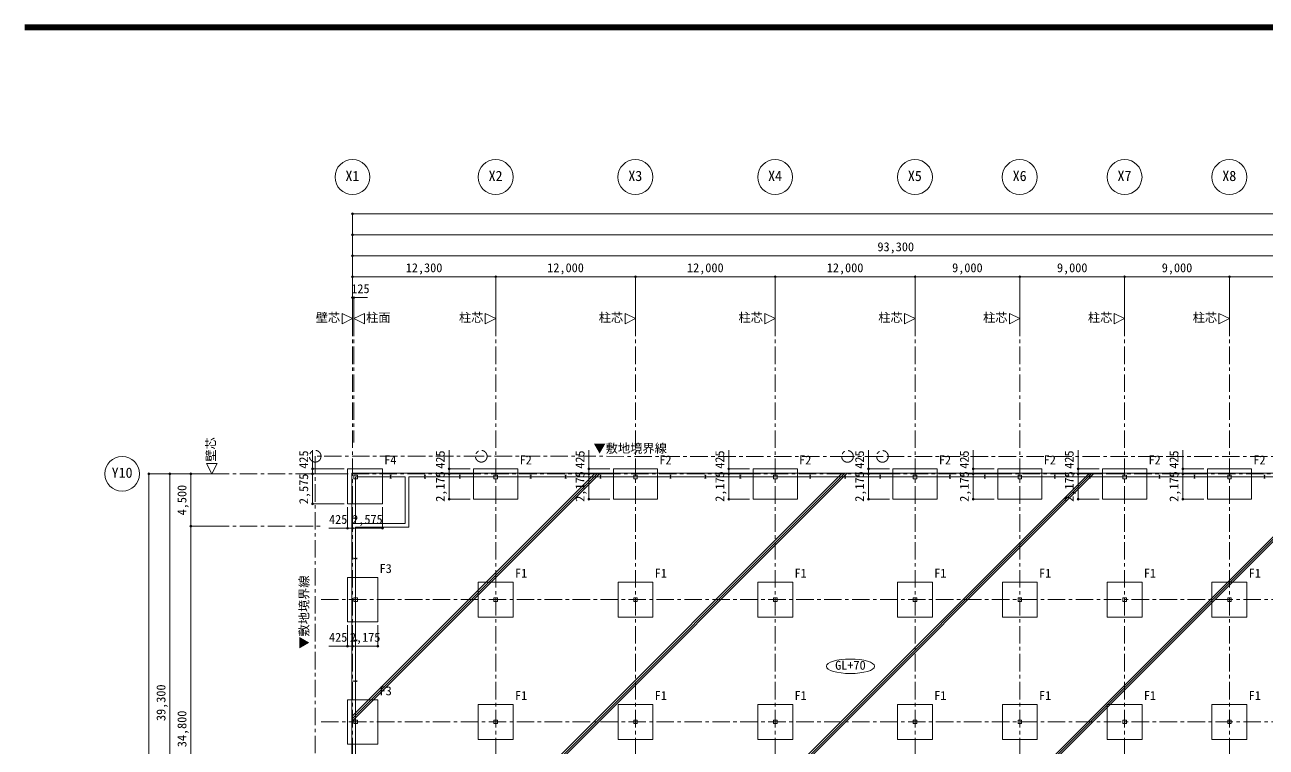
# Model space of a CAD drawing. Units: millimetres at full size, sheet at 1:300. Extents: x -272537 to 274500, y -185098 to 187500.
# Drawn here: x 36163 to 142749, y 125473 to 187500 of the extents above; entities that cross this region are included whole.
import ezdxf
from ezdxf.enums import TextEntityAlignment as Align

# ---------------------------------------------------------------- set-up
doc = ezdxf.new("R2010")
doc.units = ezdxf.units.MM
doc.header["$LTSCALE"] = 300
doc.header["$PDMODE"] = 32
doc.header["$PDSIZE"] = 150
doc.linetypes.add('CHAIN1', pattern=[8, 5, -1, 1, -1])
for name, color, linetype, lineweight in [('0-0_基準線', 7, 'Continuous', 9), ('0-1_躯体', 2, 'Continuous', 9), ('0-2_間仕切り', 7, 'Continuous', 9), ('0-6_文字', 2, 'Continuous', 5), ('0-7_寸法', 2, 'Continuous', 5), ('0-8_補助線', 4, 'Continuous', 5), ('0-C_ガス設備', 7, 'Continuous', 9), ('0-D_防災設備', 6, 'CHAIN1', 20), ('0-F_', 4, 'CHAIN1', 5), ('1-7_寸法', 4, 'Continuous', 5), ('8-7_寸法', 4, 'Continuous', 5), ('F-0_枠', 7, 'Continuous', 9)]:
    doc.layers.add(name, color=color, linetype=linetype, lineweight=lineweight)
doc.styles.add('ＭＳ ゴシック', font='')
doc.styles.get('ＭＳ ゴシック').set_extended_font_data('MS Gothic')

# ---------------------------------------------------------------- blocks, each defined once
blk = doc.blocks.new('12')
at = {"layer": '0-7_寸法', "color": 7, "lineweight": 9}
blk.add_lwpolyline([(187.5, 450), (-712.5, 0), (187.5, -450)], close=True, dxfattribs=at)

msp = doc.modelspace()

# ---------------------------------------------------------------- linework, layer by layer
at = {"layer": '0-0_基準線'}
for p, q in [((67509.4, 148818.3), (67634.4, 148818.3)), ((67509.4, 148568.3), (67634.4, 148568.3)), ((67571.9, 148818.3), (67571.9, 148568.3)), ((70459.4, 148818.3), (70584.4, 148818.3)), ((70459.4, 148568.3), (70584.4, 148568.3)), ((70521.9, 148818.3), (70521.9, 148568.3)), ((73459.4, 148818.3), (73584.4, 148818.3)), ((73459.4, 148568.3), (73584.4, 148568.3)), ((73521.9, 148818.3), (73521.9, 148568.3)), ((79534.4, 148818.3), (79659.4, 148818.3)), ((79534.4, 148568.3), (79659.4, 148568.3)), ((79596.9, 148818.3), (79596.9, 148568.3)), ((82534.4, 148818.3), (82659.4, 148818.3)), ((82534.4, 148568.3), (82659.4, 148568.3)), ((82596.9, 148818.3), (82596.9, 148568.3)), ((85534.4, 148818.3), (85659.4, 148818.3)), ((85534.4, 148568.3), (85659.4, 148568.3)), ((85596.9, 148818.3), (85596.9, 148568.3)), ((91534.4, 148818.3), (91659.4, 148818.3)), ((91534.4, 148568.3), (91659.4, 148568.3)), ((91596.9, 148818.3), (91596.9, 148568.3)), ((94534.4, 148818.3), (94659.4, 148818.3)), ((94534.4, 148568.3), (94659.4, 148568.3)), ((94596.9, 148818.3), (94596.9, 148568.3)), ((97534.4, 148818.3), (97659.4, 148818.3)), ((97534.4, 148568.3), (97659.4, 148568.3)), ((97596.9, 148818.3), (97596.9, 148568.3)), ((103534.4, 148818.3), (103659.4, 148818.3)), ((103534.4, 148568.3), (103659.4, 148568.3)), ((103596.9, 148818.3), (103596.9, 148568.3)), ((106534.4, 148818.3), (106659.4, 148818.3)), ((106534.4, 148568.3), (106659.4, 148568.3)), ((106596.9, 148818.3), (106596.9, 148568.3)), ((109534.4, 148818.3), (109659.4, 148818.3)), ((109534.4, 148568.3), (109659.4, 148568.3)), ((109596.9, 148818.3), (109596.9, 148568.3)), ((115534.4, 148818.3), (115659.4, 148818.3)), ((115534.4, 148568.3), (115659.4, 148568.3)), ((115596.9, 148818.3), (115596.9, 148568.3)), ((118534.4, 148818.3), (118659.4, 148818.3)), ((118534.4, 148568.3), (118659.4, 148568.3)), ((118596.9, 148818.3), (118596.9, 148568.3)), ((124534.4, 148818.3), (124659.4, 148818.3)), ((124534.4, 148568.3), (124659.4, 148568.3)), ((124596.9, 148818.3), (124596.9, 148568.3)), ((127534.4, 148818.3), (127659.4, 148818.3)), ((127534.4, 148568.3), (127659.4, 148568.3)), ((127596.9, 148818.3), (127596.9, 148568.3)), ((133534.4, 148818.3), (133659.4, 148818.3)), ((133534.4, 148568.3), (133659.4, 148568.3)), ((133596.9, 148818.3), (133596.9, 148568.3)), ((136534.4, 148818.3), (136659.4, 148818.3)), ((136534.4, 148568.3), (136659.4, 148568.3)), ((136596.9, 148818.3), (136596.9, 148568.3)), ((142534.4, 148818.3), (142659.4, 148818.3)), ((142534.4, 148568.3), (142659.4, 148568.3)), ((142596.9, 148818.3), (142596.9, 148568.3)), ((64421.9, 145080.8), (64421.9, 145205.8)), ((64421.9, 145143.3), (64671.9, 145143.3)), ((64671.9, 145080.8), (64671.9, 145205.8)), ((64421.9, 141605.8), (64421.9, 141730.8)), ((64421.9, 141668.3), (64671.9, 141668.3)), ((64671.9, 141605.8), (64671.9, 141730.8)), ((64421.9, 134580.8), (64421.9, 134705.8)), ((64421.9, 134643.3), (64671.9, 134643.3)), ((64671.9, 134580.8), (64671.9, 134705.8)), ((64421.9, 131080.8), (64421.9, 131205.8)), ((64421.9, 131143.3), (64671.9, 131143.3)), ((64671.9, 131080.8), (64671.9, 131205.8))]:
    msp.add_line(p, q, dxfattribs=at)
for points in [[(64421.9, 148818.3), (64721.9, 148818.3), (64721.9, 148518.3), (64421.9, 148518.3)], [(76446.9, 148818.3), (76746.9, 148818.3), (76746.9, 148518.3), (76446.9, 148518.3)], [(88446.9, 148818.3), (88746.9, 148818.3), (88746.9, 148518.3), (88446.9, 148518.3)], [(100446.9, 148818.3), (100746.9, 148818.3), (100746.9, 148518.3), (100446.9, 148518.3)], [(112446.9, 148818.3), (112746.9, 148818.3), (112746.9, 148518.3), (112446.9, 148518.3)], [(121446.9, 148818.3), (121746.9, 148818.3), (121746.9, 148518.3), (121446.9, 148518.3)], [(130446.9, 148818.3), (130746.9, 148818.3), (130746.9, 148518.3), (130446.9, 148518.3)], [(139446.9, 148818.3), (139746.9, 148818.3), (139746.9, 148518.3), (139446.9, 148518.3)], [(64421.9, 138293.3), (64721.9, 138293.3), (64721.9, 137993.3), (64421.9, 137993.3)], [(76446.9, 138293.3), (76746.9, 138293.3), (76746.9, 137993.3), (76446.9, 137993.3)], [(88446.9, 138293.3), (88746.9, 138293.3), (88746.9, 137993.3), (88446.9, 137993.3)], [(100446.9, 138293.3), (100746.9, 138293.3), (100746.9, 137993.3), (100446.9, 137993.3)], [(112446.9, 138293.3), (112746.9, 138293.3), (112746.9, 137993.3), (112446.9, 137993.3)], [(121446.9, 138293.3), (121746.9, 138293.3), (121746.9, 137993.3), (121446.9, 137993.3)], [(130446.9, 138293.3), (130746.9, 138293.3), (130746.9, 137993.3), (130446.9, 137993.3)], [(139446.9, 138293.3), (139746.9, 138293.3), (139746.9, 137993.3), (139446.9, 137993.3)], [(64421.9, 127793.3), (64721.9, 127793.3), (64721.9, 127493.3), (64421.9, 127493.3)], [(76446.9, 127793.3), (76746.9, 127793.3), (76746.9, 127493.3), (76446.9, 127493.3)], [(88446.9, 127793.3), (88746.9, 127793.3), (88746.9, 127493.3), (88446.9, 127493.3)], [(100446.9, 127793.3), (100746.9, 127793.3), (100746.9, 127493.3), (100446.9, 127493.3)], [(112446.9, 127793.3), (112746.9, 127793.3), (112746.9, 127493.3), (112446.9, 127493.3)], [(121446.9, 127793.3), (121746.9, 127793.3), (121746.9, 127493.3), (121446.9, 127493.3)], [(130446.9, 127793.3), (130746.9, 127793.3), (130746.9, 127493.3), (130446.9, 127493.3)], [(139446.9, 127793.3), (139746.9, 127793.3), (139746.9, 127493.3), (139446.9, 127493.3)]]:
    msp.add_lwpolyline(points, close=True, dxfattribs=at)
at = {"layer": '0-1_躯体', "lineweight": 18}
for p, q in [((78496.9, 149368.3), (74696.9, 149368.3)), ((74696.9, 146768.3), (74696.9, 149368.3)), ((90496.9, 149368.3), (86696.9, 149368.3)), ((86696.9, 146768.3), (86696.9, 149368.3)), ((102496.9, 149368.3), (98696.9, 149368.3)), ((98696.9, 146768.3), (98696.9, 149368.3)), ((114496.9, 149368.3), (110696.9, 149368.3)), ((110696.9, 146768.3), (110696.9, 149368.3)), ((123496.9, 149368.3), (119696.9, 149368.3)), ((119696.9, 146768.3), (119696.9, 149368.3)), ((132496.9, 149368.3), (128696.9, 149368.3)), ((128696.9, 146768.3), (128696.9, 149368.3)), ((141496.9, 149368.3), (137696.9, 149368.3)), ((137696.9, 146768.3), (137696.9, 149368.3)), ((75096.9, 139643.3), (75096.9, 136643.3)), ((78096.9, 139643.3), (75096.9, 139643.3)), ((78096.9, 136643.3), (78096.9, 139643.3)), ((87096.9, 139643.3), (87096.9, 136643.3)), ((90096.9, 139643.3), (87096.9, 139643.3)), ((90096.9, 136643.3), (90096.9, 139643.3)), ((99096.9, 139643.3), (99096.9, 136643.3)), ((102096.9, 139643.3), (99096.9, 139643.3)), ((102096.9, 136643.3), (102096.9, 139643.3)), ((111096.9, 139643.3), (111096.9, 136643.3)), ((114096.9, 139643.3), (111096.9, 139643.3)), ((114096.9, 136643.3), (114096.9, 139643.3)), ((120096.9, 139643.3), (120096.9, 136643.3)), ((123096.9, 139643.3), (120096.9, 139643.3)), ((123096.9, 136643.3), (123096.9, 139643.3)), ((129096.9, 139643.3), (129096.9, 136643.3)), ((132096.9, 139643.3), (129096.9, 139643.3)), ((132096.9, 136643.3), (132096.9, 139643.3)), ((138096.9, 139643.3), (138096.9, 136643.3)), ((141096.9, 139643.3), (138096.9, 139643.3)), ((141096.9, 136643.3), (141096.9, 139643.3)), ((75096.9, 136643.3), (78096.9, 136643.3)), ((87096.9, 136643.3), (90096.9, 136643.3)), ((99096.9, 136643.3), (102096.9, 136643.3)), ((111096.9, 136643.3), (114096.9, 136643.3)), ((120096.9, 136643.3), (123096.9, 136643.3)), ((129096.9, 136643.3), (132096.9, 136643.3)), ((138096.9, 136643.3), (141096.9, 136643.3)), ((66471.9, 136243.3), (63871.9, 136243.3)), ((75096.9, 129143.3), (75096.9, 126143.3)), ((78096.9, 129143.3), (75096.9, 129143.3)), ((78096.9, 126143.3), (78096.9, 129143.3)), ((87096.9, 129143.3), (87096.9, 126143.3)), ((90096.9, 129143.3), (87096.9, 129143.3)), ((90096.9, 126143.3), (90096.9, 129143.3)), ((99096.9, 129143.3), (99096.9, 126143.3)), ((102096.9, 129143.3), (99096.9, 129143.3)), ((102096.9, 126143.3), (102096.9, 129143.3)), ((111096.9, 129143.3), (111096.9, 126143.3)), ((114096.9, 129143.3), (111096.9, 129143.3)), ((114096.9, 126143.3), (114096.9, 129143.3)), ((120096.9, 129143.3), (120096.9, 126143.3)), ((123096.9, 129143.3), (120096.9, 129143.3)), ((123096.9, 126143.3), (123096.9, 129143.3)), ((129096.9, 129143.3), (129096.9, 126143.3)), ((132096.9, 129143.3), (129096.9, 129143.3)), ((132096.9, 126143.3), (132096.9, 129143.3)), ((138096.9, 129143.3), (138096.9, 126143.3)), ((141096.9, 129143.3), (138096.9, 129143.3)), ((141096.9, 126143.3), (141096.9, 129143.3)), ((75096.9, 126143.3), (78096.9, 126143.3)), ((87096.9, 126143.3), (90096.9, 126143.3)), ((99096.9, 126143.3), (102096.9, 126143.3)), ((111096.9, 126143.3), (114096.9, 126143.3)), ((120096.9, 126143.3), (123096.9, 126143.3)), ((129096.9, 126143.3), (132096.9, 126143.3)), ((138096.9, 126143.3), (141096.9, 126143.3)), ((66471.9, 125743.3), (63871.9, 125743.3))]:
    msp.add_line(p, q, dxfattribs=at)
msp.add_lwpolyline([(63871.9, 149368.3), (66871.9, 149368.3), (66871.9, 146368.3), (63871.9, 146368.3)], close=True, dxfattribs=at)
for points in [[(74696.9, 146768.3), (78496.9, 146768.3), (78496.9, 149368.3)], [(86696.9, 146768.3), (90496.9, 146768.3), (90496.9, 149368.3)], [(98696.9, 146768.3), (102496.9, 146768.3), (102496.9, 149368.3)], [(110696.9, 146768.3), (114496.9, 146768.3), (114496.9, 149368.3)], [(119696.9, 146768.3), (123496.9, 146768.3), (123496.9, 149368.3)], [(128696.9, 146768.3), (132496.9, 146768.3), (132496.9, 149368.3)], [(137696.9, 146768.3), (141496.9, 146768.3), (141496.9, 149368.3)], [(66471.9, 136243.3), (66471.9, 140043.3), (63871.9, 140043.3), (63871.9, 136243.3)], [(66471.9, 125743.3), (66471.9, 129543.3), (63871.9, 129543.3), (63871.9, 125743.3)]]:
    msp.add_lwpolyline(points, dxfattribs=at)
at = {"layer": '0-2_間仕切り', "color": 3, "lineweight": 13}
for p, q in [((64246.9, 148993.3), (64246.9, 89068.3)), ((64246.9, 148993.3), (208166.9, 148993.3)), ((64546.9, 148693.3), (68821.9, 148693.3)), ((64546.9, 144668.3), (64546.9, 148693.3)), ((68821.9, 144668.3), (68821.9, 148693.3)), ((69121.9, 144368.3), (69121.9, 148693.3)), ((69121.9, 148693.3), (208166.9, 148693.3)), ((68821.9, 144668.3), (64546.9, 144668.3)), ((69121.9, 144368.3), (64546.9, 144368.3)), ((64546.9, 109593.3), (64546.9, 144368.3))]:
    msp.add_line(p, q, dxfattribs=at)
at = {"layer": '0-6_文字', "color": 4}
for p, q in [((60871.9, 149368.3), (60871.9, 150968.3)), ((72596.9, 149368.3), (72596.9, 150968.3)), ((84596.9, 149368.3), (84596.9, 150968.3)), ((96596.9, 149368.3), (96596.9, 150968.3)), ((108596.9, 149368.3), (108596.9, 150968.3)), ((117596.9, 149368.3), (117596.9, 150968.3)), ((126596.9, 149368.3), (126596.9, 150968.3)), ((135596.9, 149368.3), (135596.9, 150968.3)), ((60871.9, 149368.3), (63571.9, 149368.3)), ((60871.9, 148943.3), (60871.9, 149368.3)), ((72596.9, 149368.3), (74396.9, 149368.3)), ((72596.9, 148943.3), (72596.9, 149368.3)), ((84596.9, 149368.3), (86396.9, 149368.3)), ((84596.9, 148943.3), (84596.9, 149368.3)), ((96596.9, 149368.3), (98396.9, 149368.3)), ((96596.9, 148943.3), (96596.9, 149368.3)), ((108596.9, 149368.3), (110396.9, 149368.3)), ((108596.9, 148943.3), (108596.9, 149368.3)), ((117596.9, 149368.3), (119396.9, 149368.3)), ((117596.9, 148943.3), (117596.9, 149368.3)), ((126596.9, 149368.3), (128396.9, 149368.3)), ((126596.9, 148943.3), (126596.9, 149368.3)), ((135596.9, 149368.3), (137396.9, 149368.3)), ((135596.9, 148943.3), (135596.9, 149368.3)), ((60871.9, 148943.3), (63571.9, 148943.3)), ((60871.9, 146368.3), (60871.9, 148943.3)), ((72596.9, 148943.3), (74396.9, 148943.3)), ((72596.9, 146768.3), (72596.9, 148943.3)), ((84596.9, 148943.3), (86396.9, 148943.3)), ((84596.9, 146768.3), (84596.9, 148943.3)), ((96596.9, 148943.3), (98396.9, 148943.3)), ((96596.9, 146768.3), (96596.9, 148943.3)), ((108596.9, 148943.3), (110396.9, 148943.3)), ((108596.9, 146768.3), (108596.9, 148943.3)), ((117596.9, 148943.3), (119396.9, 148943.3)), ((117596.9, 146768.3), (117596.9, 148943.3)), ((126596.9, 148943.3), (128396.9, 148943.3)), ((126596.9, 146768.3), (126596.9, 148943.3)), ((135596.9, 148943.3), (137396.9, 148943.3)), ((135596.9, 146768.3), (135596.9, 148943.3)), ((60871.9, 146368.3), (63571.9, 146368.3)), ((63871.9, 144268.3), (63871.9, 146068.3)), ((64296.9, 144268.3), (64296.9, 146068.3)), ((66871.9, 144268.3), (66871.9, 146068.3)), ((72596.9, 146768.3), (74396.9, 146768.3)), ((84596.9, 146768.3), (86396.9, 146768.3)), ((96596.9, 146768.3), (98396.9, 146768.3)), ((108596.9, 146768.3), (110396.9, 146768.3)), ((117596.9, 146768.3), (119396.9, 146768.3)), ((126596.9, 146768.3), (128396.9, 146768.3)), ((135596.9, 146768.3), (137396.9, 146768.3)), ((63871.9, 144268.3), (62271.9, 144268.3)), ((64296.9, 144268.3), (63871.9, 144268.3)), ((66871.9, 144268.3), (64296.9, 144268.3)), ((63871.9, 134143.3), (63871.9, 135943.3)), ((64296.9, 134143.3), (64296.9, 135943.3)), ((66471.9, 134143.3), (66471.9, 135943.3)), ((63871.9, 134143.3), (62271.9, 134143.3)), ((64296.9, 134143.3), (63871.9, 134143.3)), ((66471.9, 134143.3), (64296.9, 134143.3))]:
    msp.add_line(p, q, dxfattribs=at)
at = {"layer": '0-6_文字'}
for p in [(60871.9, 149368.3), (72596.9, 149368.3), (84596.9, 149368.3), (96596.9, 149368.3), (108596.9, 149368.3), (117596.9, 149368.3), (126596.9, 149368.3), (135596.9, 149368.3), (60871.9, 148943.3), (72596.9, 148943.3), (84596.9, 148943.3), (96596.9, 148943.3), (108596.9, 148943.3), (117596.9, 148943.3), (126596.9, 148943.3), (135596.9, 148943.3), (60871.9, 146368.3), (72596.9, 146768.3), (84596.9, 146768.3), (96596.9, 146768.3), (108596.9, 146768.3), (117596.9, 146768.3), (126596.9, 146768.3), (135596.9, 146768.3), (63871.9, 144268.3), (64296.9, 144268.3), (66871.9, 144268.3), (63871.9, 134143.3), (64296.9, 134143.3), (66471.9, 134143.3)]:
    msp.add_point(p, dxfattribs=at)
at = {"layer": '0-7_寸法', "color": 4}
for p, q in [((64296.9, 171274.6), (64296.9, 169474.6)), ((64296.9, 169474.6), (64296.9, 167674.6)), ((64296.9, 167674.6), (64296.9, 165874.6)), ((64296.9, 165874.6), (64296.9, 164074.6)), ((76596.9, 165874.6), (76596.9, 162274.6)), ((88596.9, 165874.6), (88596.9, 162274.6)), ((100596.9, 165874.6), (100596.9, 162274.6)), ((112596.9, 165874.6), (112596.9, 162274.6)), ((121596.9, 165874.6), (121596.9, 162274.6)), ((130596.9, 165874.6), (130596.9, 162274.6)), ((139596.9, 165874.6), (139596.9, 162274.6)), ((64296.9, 164074.6), (64296.9, 162274.6)), ((64421.9, 164074.6), (64421.9, 162274.6)), ((64421.9, 164074.6), (65572.1, 164074.6)), ((46817.9, 148943.3), (48617.9, 148943.3)), ((48617.9, 148943.3), (50417.9, 148943.3)), ((50417.9, 148943.3), (52217.9, 148943.3)), ((50417.9, 144443.3), (52217.9, 144443.3)), ((50417.9, 144443.3), (52217.9, 144443.3))]:
    msp.add_line(p, q, dxfattribs=at)
at = {"layer": '0-7_寸法', "color": 3, "lineweight": 13}
for centre in [(64296.9, 174426.7), (76587.2, 174426.7), (88587.2, 174426.7), (100587.2, 174426.7), (112587.2, 174426.7), (121587.2, 174426.7), (130587.2, 174426.7), (139587.2, 174426.7), (44521.1, 148943.3)]:
    msp.add_circle(centre, 1500, dxfattribs=at)
at = {"layer": '0-7_寸法'}
for p in [(64296.9, 171274.6), (64296.9, 169474.6), (64296.9, 167674.6), (64296.9, 165874.6), (76596.9, 165874.6), (88596.9, 165874.6), (100596.9, 165874.6), (112596.9, 165874.6), (121596.9, 165874.6), (130596.9, 165874.6), (139596.9, 165874.6), (64296.9, 164074.6), (64421.9, 164074.6), (46817.9, 148943.3), (48617.9, 148943.3), (50417.9, 148943.3), (50417.9, 144443.3)]:
    msp.add_point(p, dxfattribs=at)
at = {"layer": '0-8_補助線'}
for p, q in [((64246.9, 127674.3), (85565.9, 148993.3)), ((64246.9, 127886.5), (85353.7, 148993.3)), ((64246.9, 128098.6), (85141.6, 148993.3)), ((64246.9, 148887.5), (64352.7, 148993.3)), ((66654.8, 109293.3), (106354.8, 148993.3)), ((66866.9, 109293.3), (106566.9, 148993.3)), ((67079.1, 109293.3), (106779.1, 148993.3)), ((87868, 109293.3), (127568, 148993.3)), ((88080.1, 109293.3), (127780.1, 148993.3)), ((88292.3, 109293.3), (127992.3, 148993.3)), ((109081.2, 109293.3), (148781.2, 148993.3)), ((109293.3, 109293.3), (148993.3, 148993.3)), ((109505.5, 109293.3), (149205.5, 148993.3))]:
    msp.add_line(p, q, dxfattribs=at)
at = {"layer": '0-C_ガス設備'}
msp.add_ellipse((107054.2, 132416.6), major_axis=(2067.2, 0), ratio=0.3, dxfattribs=at)
at = {"layer": '0-D_防災設備'}
msp.add_lwpolyline([(226035.1, 150405.8), (223034.8, 150406.8), (168368.4, 150423), (164469.1, 150424), (109800.8, 150440.1), (106801.5, 150441.1), (75356.8, 150450.3), (61097.1, 150453.7), (61096.4, 123453.2), (63096.6, 123452.6)], dxfattribs=at)
for centre in [(61097.1, 150453.7), (75356.8, 150450.3), (106801.5, 150441.1), (109800.8, 150440.1)]:
    msp.add_circle(centre, 500, dxfattribs=at)
at = {"layer": '0-F_'}
for p, q in [((64296.9, 162274.6), (64296.9, 77543.3)), ((76596.9, 162274.6), (76596.9, 77543.3)), ((88596.9, 162274.6), (88596.9, 77543.3)), ((100596.9, 162274.6), (100596.9, 77543.3)), ((112596.9, 162274.6), (112596.9, 77543.3)), ((121596.9, 162274.6), (121596.9, 77543.3)), ((130596.9, 162274.6), (130596.9, 77543.3)), ((139596.9, 162274.6), (139596.9, 77543.3)), ((52217.9, 148943.3), (252719.5, 148943.3)), ((61596.9, 138143.3), (252719.5, 138143.3)), ((61596.9, 127643.3), (252719.5, 127643.3))]:
    msp.add_line(p, q, dxfattribs=at)
at = {"layer": '0-F_', "color": 5}
for p, q in [((64421.9, 162274.6), (64421.9, 151643.3)), ((52217.9, 144443.3), (61596.9, 144443.3))]:
    msp.add_line(p, q, dxfattribs=at)
at = {"layer": '1-7_寸法'}
for p, q in [((46817.9, 148943.3), (46817.9, 88343.3)), ((48617.9, 148943.3), (48617.9, 109643.3)), ((50417.9, 148943.3), (50417.9, 144443.3)), ((50417.9, 144443.3), (50417.9, 109643.3))]:
    msp.add_line(p, q, dxfattribs=at)
at = {"layer": '8-7_寸法'}
for p, q in [((64296.9, 171274.6), (241896.9, 171274.6)), ((232596.9, 169474.6), (64296.9, 169474.6)), ((157596.9, 167674.6), (64296.9, 167674.6)), ((64296.9, 165874.6), (76596.9, 165874.6)), ((76596.9, 165874.6), (88596.9, 165874.6)), ((88596.9, 165874.6), (100596.9, 165874.6)), ((100596.9, 165874.6), (112596.9, 165874.6)), ((112596.9, 165874.6), (121596.9, 165874.6)), ((121596.9, 165874.6), (130596.9, 165874.6)), ((130596.9, 165874.6), (139596.9, 165874.6)), ((139596.9, 165874.6), (148596.9, 165874.6)), ((64296.9, 164074.6), (64421.9, 164074.6))]:
    msp.add_line(p, q, dxfattribs=at)
at = {"layer": 'F-0_枠', "color": 3, "lineweight": 13}
for p, q in [((274500, 187500), (36163.3, 187500)), ((274500, 187415.5), (36163.3, 187415.5)), ((274500, 187331), (36163.3, 187331)), ((274500, 187246.5), (36163.3, 187246.5)), ((274500, 187162), (36163.3, 187162)), ((274500, 187077.5), (36163.3, 187077.5))]:
    msp.add_line(p, q, dxfattribs=at)

# ---------------------------------------------------------------- block references
at = {"layer": '0-7_寸法', "xscale": -1}
for p in [(63584.4, 162274.6), (75884.4, 162274.6), (87884.4, 162274.6), (99884.4, 162274.6), (111884.4, 162274.6), (120884.4, 162274.6), (129884.4, 162274.6), (138884.4, 162274.6)]:
    msp.add_blockref('12', p, dxfattribs=at)
at = {"layer": '0-7_寸法'}
msp.add_blockref('12', (65134.4, 162274.6), dxfattribs=at)
at = {"layer": '0-7_寸法', "rotation": 90}
msp.add_blockref('12', (52217.9, 149655.8), dxfattribs=at)

# ---------------------------------------------------------------- texts
at = {"layer": '0-1_躯体', "style": 'ＭＳ ゴシック'}
for s, p in [('F4', (67021.9, 149518.3)), ('F2', (78646.9, 149518.3)), ('F2', (90646.9, 149518.3)), ('F2', (102646.9, 149518.3)), ('F2', (114646.9, 149518.3)), ('F2', (123646.9, 149518.3)), ('F2', (132646.9, 149518.3)), ('F2', (141646.9, 149518.3)), ('F3', (66621.9, 140193.3)), ('F1', (78246.9, 139793.3)), ('F1', (90246.9, 139793.3)), ('F1', (102246.9, 139793.3)), ('F1', (114246.9, 139793.3)), ('F1', (123246.9, 139793.3)), ('F1', (132246.9, 139793.3)), ('F1', (141246.9, 139793.3)), ('F3', (66621.9, 129693.3)), ('F1', (78246.9, 129293.3)), ('F1', (90246.9, 129293.3)), ('F1', (102246.9, 129293.3)), ('F1', (114246.9, 129293.3)), ('F1', (123246.9, 129293.3)), ('F1', (132246.9, 129293.3)), ('F1', (141246.9, 129293.3))]:
    msp.add_text(s, height=769.8, dxfattribs=at).set_placement(p, align=Align.BOTTOM_LEFT)
at = {"layer": '0-6_文字', "style": 'ＭＳ ゴシック'}
for s, p in [('425', (60721.9, 149380.8)), ('425', (72446.9, 149380.8)), ('425', (84446.9, 149380.8)), ('425', (96446.9, 149380.8)), ('425', (108446.9, 149380.8)), ('425', (117446.9, 149380.8)), ('425', (126446.9, 149380.8)), ('425', (135446.9, 149380.8)), ('2,575', (60721.9, 146343.3)), ('2,175', (72446.9, 146543.3)), ('2,175', (84446.9, 146543.3)), ('2,175', (96446.9, 146543.3)), ('2,175', (108446.9, 146543.3)), ('2,175', (117446.9, 146543.3)), ('2,175', (126446.9, 146543.3)), ('2,175', (135446.9, 146543.3))]:
    msp.add_text(s, height=769.8, rotation=90, dxfattribs=at).set_placement(p, align=Align.BOTTOM_LEFT)
for s, p in [('425', (62284.4, 144418.3)), ('2,575', (64271.9, 144418.3)), ('425', (62284.4, 134293.3)), ('2,175', (64071.9, 134293.3))]:
    msp.add_text(s, height=769.8, dxfattribs=at).set_placement(p, align=Align.BOTTOM_LEFT)
at = {"layer": '0-7_寸法', "color": 7, "style": 'ＭＳ ゴシック'}
for s, p in [('X1', (63692.9, 173822.6)), ('X2', (75983.2, 173822.6)), ('X3', (87983.2, 173822.6)), ('X4', (99983.2, 173822.6)), ('X5', (111983.2, 173822.6)), ('X6', (120983.2, 173822.6)), ('X7', (129983.2, 173822.6)), ('X8', (138983.2, 173822.6)), ('Y10', (43617.1, 148339.3))]:
    msp.add_text(s, height=879.8, dxfattribs=at).set_placement(p, align=Align.BOTTOM_LEFT)
at = {"layer": '0-7_寸法', "style": 'ＭＳ ゴシック'}
for s, p in [('93,300', (109371.9, 167824.6)), ('12,300', (68871.9, 166024.6)), ('12,000', (81021.9, 166024.6)), ('12,000', (93021.9, 166024.6)), ('12,000', (105021.9, 166024.6)), ('9,000', (115784.4, 166024.6)), ('9,000', (124784.4, 166024.6)), ('9,000', (133784.4, 166024.6)), ('125', (64192.4, 164225)), ('壁芯', (61139.9, 161746.1)), ('柱面', (65464.9, 161746.1)), ('柱芯', (73439.9, 161746.1)), ('柱芯', (85439.9, 161746.1)), ('柱芯', (97439.9, 161746.1)), ('柱芯', (109439.9, 161746.1)), ('柱芯', (118439.9, 161746.1)), ('柱芯', (127439.9, 161746.1)), ('柱芯', (136439.9, 161746.1))]:
    msp.add_text(s, height=769.8, dxfattribs=at).set_placement(p, align=Align.BOTTOM_LEFT)
for s, p in [('壁芯', (52746.4, 149986.3)), ('4,500', (50267.9, 145380.8)), ('39,300', (48467.9, 127718.3)), ('34,800', (50267.9, 125468.3))]:
    msp.add_text(s, height=769.8, rotation=90, dxfattribs=at).set_placement(p, align=Align.BOTTOM_LEFT)
at = {"layer": '0-C_ガス設備', "color": 2, "style": 'ＭＳ ゴシック'}
msp.add_text('GL+70', height=769.8, dxfattribs=at).set_placement((105741.7, 131891.6), align=Align.BOTTOM_LEFT)
at = {"layer": '0-D_防災設備', "color": 2, "style": 'ＭＳ ゴシック'}
msp.add_text('▼敷地境界線', height=769.8, dxfattribs=at).set_placement((84991.3, 150522), align=Align.BOTTOM_LEFT)
msp.add_text('▼敷地境界線', height=769.8, rotation=90, dxfattribs=at).set_placement((60753.7, 133921.6), align=Align.BOTTOM_LEFT)

doc.saveas('drawing.dxf')
